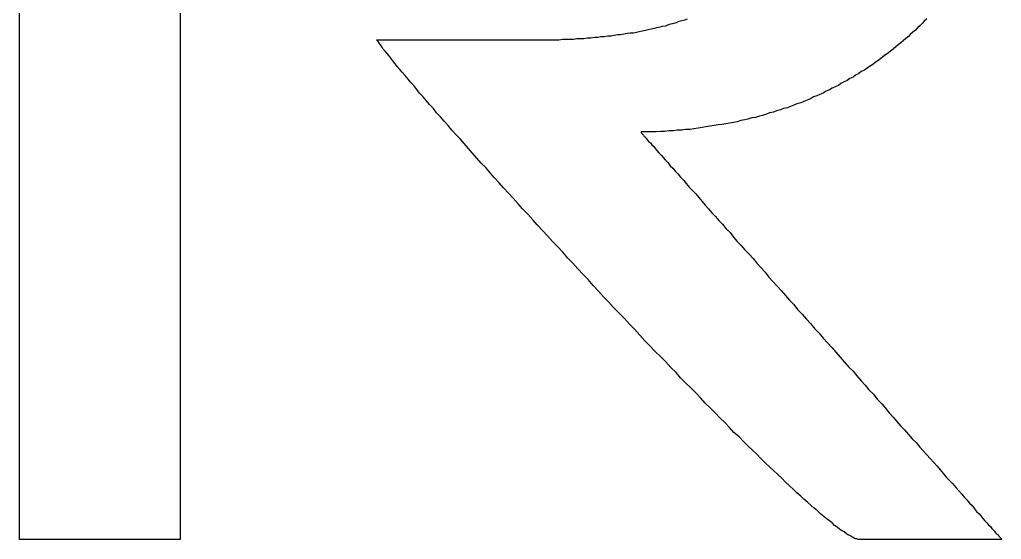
# Model space of a CAD drawing. Extents: x 3196 to 9141, y -1880 to 2325.
# Drawn here: x 8953.03 to 8960.77, y -1226.89 to -1222.79 of the extents above; entities that cross this region are included whole.
import ezdxf

# ---------------------------------------------------------------- set-up
doc = ezdxf.new("R2010")
doc.units = 0
doc.header["$MEASUREMENT"] = 0
doc.layers.add('10', color=10, linetype='CONTINUOUS')

msp = doc.modelspace()

# ---------------------------------------------------------------- linework, layer by layer
at = {"layer": '10', "linetype": 'Continuous'}
for points in [[(8954.295768, -1226.887935), (8954.290768, -1226.887935), (8954.285718, -1226.887935), (8954.280718, -1226.887935), (8954.275668, -1226.887935), (8954.270668, -1226.887935), (8954.265668, -1226.887935), (8954.260618, -1226.887935), (8954.255618, -1226.887935), (8954.250568, -1226.887935), (8954.240518, -1226.887935), (8954.235518, -1226.887935), (8954.230468, -1226.887935), (8954.220468, -1226.887935), (8954.215418, -1226.887935), (8954.205368, -1226.887935), (8954.195318, -1226.887935), (8954.190318, -1226.887935), (8954.180268, -1226.887935), (8954.170218, -1226.887935), (8954.160168, -1226.887935), (8954.150118, -1226.887935), (8954.140118, -1226.887935), (8954.130068, -1226.887935), (8954.120018, -1226.887935), (8954.109968, -1226.887935), (8954.099918, -1226.887935), (8954.084868, -1226.887935), (8954.074818, -1226.887935), (8954.064768, -1226.887935), (8954.049718, -1226.887935), (8954.039668, -1226.887935), (8954.029618, -1226.887935), (8954.014568, -1226.887935), (8954.004518, -1226.887935), (8953.989418, -1226.887935), (8953.974368, -1226.887935), (8953.964318, -1226.887935), (8953.949268, -1226.887935), (8953.934168, -1226.887935), (8953.924168, -1226.887935), (8953.909068, -1226.887935), (8953.894018, -1226.887935), (8953.878968, -1226.887935), (8953.868918, -1226.887935), (8953.853818, -1226.887935), (8953.838768, -1226.887935), (8953.823718, -1226.887935), (8953.808618, -1226.887935), (8953.793568, -1226.887935), (8953.778518, -1226.887935), (8953.763468, -1226.887935), (8953.753418, -1226.887935), (8953.738318, -1226.887935), (8953.723268, -1226.887935), (8953.708218, -1226.887935), (8953.693118, -1226.887935), (8953.678068, -1226.887935), (8953.663018, -1226.887935), (8953.647918, -1226.887935), (8953.632868, -1226.887935), (8953.617818, -1226.887935), (8953.602718, -1226.887935), (8953.587668, -1226.887935), (8953.572618, -1226.887935), (8953.557518, -1226.887935), (8953.542468, -1226.887935), (8953.527418, -1226.887935), (8953.512368, -1226.887935), (8953.502318, -1226.887935), (8953.487218, -1226.887935), (8953.472168, -1226.887935), (8953.457118, -1226.887935), (8953.442018, -1226.887935), (8953.426968, -1226.887935), (8953.416918, -1226.887935), (8953.401868, -1226.887935), (8953.386818, -1226.887935), (8953.376768, -1226.887935), (8953.361668, -1226.887935), (8953.346618, -1226.887935), (8953.336568, -1226.887935), (8953.321518, -1226.887935), (8953.311468, -1226.887935), (8953.296418, -1226.887935), (8953.286368, -1226.887935), (8953.271268, -1226.887935), (8953.261268, -1226.887935), (8953.251218, -1226.887935), (8953.236118, -1226.887935), (8953.226068, -1226.887935), (8953.216068, -1226.887935), (8953.206018, -1226.887935), (8953.195968, -1226.887935), (8953.185918, -1226.887935), (8953.175868, -1226.887935), (8953.165818, -1226.887935), (8953.155768, -1226.887935), (8953.145718, -1226.887935), (8953.135718, -1226.887935), (8953.125668, -1226.887935), (8953.120618, -1226.887935), (8953.110568, -1226.887935), (8953.105568, -1226.887935), (8953.095518, -1226.887935), (8953.090518, -1226.887935), (8953.080468, -1226.887935), (8953.075418, -1226.887935), (8953.070418, -1226.887935), (8953.065368, -1226.887935), (8953.060368, -1226.887935), (8953.055318, -1226.887935), (8953.050318, -1226.887935), (8953.045318, -1226.887935), (8953.040268, -1226.887935), (8953.035268, -1226.887935), (8953.030218, -1226.887935), (8953.030218, -1226.882885), (8953.030218, -1226.877885), (8953.030218, -1226.872835), (8953.030218, -1226.862785), (8953.030218, -1226.847735), (8953.030218, -1226.832685), (8953.030218, -1226.812585), (8953.030218, -1226.792485), (8953.030218, -1226.767385), (8953.030218, -1226.742285), (8953.030218, -1226.712135), (8953.030218, -1226.682035), (8953.030218, -1226.646835), (8953.030218, -1226.611685), (8953.030218, -1226.571535), (8953.030218, -1226.531335), (8953.030218, -1226.491185), (8953.030218, -1226.445985), (8953.030218, -1226.395735), (8953.030218, -1226.345535), (8953.030218, -1226.295335), (8953.030218, -1226.240085), (8953.030218, -1226.184835), (8953.030218, -1226.129585), (8953.030218, -1226.069335), (8953.030218, -1226.009085), (8953.030218, -1225.943785), (8953.030218, -1225.883535), (8953.030218, -1225.813185), (8953.030218, -1225.747935), (8953.030218, -1225.677635), (8953.030218, -1225.607285), (8953.030218, -1225.531985), (8953.030218, -1225.461685), (8953.030218, -1225.386335), (8953.030218, -1225.305985), (8953.030218, -1225.230635), (8953.030218, -1225.150285), (8953.030218, -1225.069935), (8953.030218, -1224.989585), (8953.030218, -1224.904235), (8953.030218, -1224.818835), (8953.030218, -1224.738485), (8953.030218, -1224.648085), (8953.030218, -1224.562735), (8953.030218, -1224.477335), (8953.030218, -1224.386935), (8953.030218, -1224.296585), (8953.030218, -1224.206185), (8953.030218, -1224.115785), (8953.030218, -1224.025385), (8953.030218, -1223.934985), (8953.030218, -1223.839585), (8953.030218, -1223.749185), (8953.030218, -1223.653735), (8953.030218, -1223.558335), (8953.030218, -1223.467935), (8953.030218, -1223.372535), (8953.030218, -1223.277085), (8953.030218, -1223.181685), (8953.030218, -1223.086285), (8953.030218, -1222.990835), (8953.030218, -1222.895435), (8953.030218, -1222.799985), (8953.030218, -1222.704585)], [(8954.295768, -1222.714635), (8954.295768, -1222.794985), (8954.295768, -1222.880335), (8954.295768, -1222.965735), (8954.295768, -1223.056135), (8954.295768, -1223.141485), (8954.295768, -1223.226885), (8954.295768, -1223.312235), (8954.295768, -1223.397635), (8954.295768, -1223.482985), (8954.295768, -1223.568385), (8954.295768, -1223.653735), (8954.295768, -1223.739135), (8954.295768, -1223.824485), (8954.295768, -1223.909885), (8954.295768, -1223.990235), (8954.295768, -1224.075585), (8954.295768, -1224.160985), (8954.295768, -1224.241335), (8954.295768, -1224.326685), (8954.295768, -1224.407035), (8954.295768, -1224.487385), (8954.295768, -1224.567735), (8954.295768, -1224.648085), (8954.295768, -1224.728435), (8954.295768, -1224.808785), (8954.295768, -1224.884135), (8954.295768, -1224.964485), (8954.295768, -1225.039835), (8954.295768, -1225.115135), (8954.295768, -1225.185435), (8954.295768, -1225.260785), (8954.295768, -1225.331085), (8954.295768, -1225.406435), (8954.295768, -1225.471735), (8954.295768, -1225.542035), (8954.295768, -1225.612335), (8954.295768, -1225.677635), (8954.295768, -1225.742885), (8954.295768, -1225.803185), (8954.295768, -1225.868435), (8954.295768, -1225.928735), (8954.295768, -1225.988985), (8954.295768, -1226.044235), (8954.295768, -1226.104485), (8954.295768, -1226.154685), (8954.295768, -1226.209935), (8954.295768, -1226.260185), (8954.295768, -1226.310385), (8954.295768, -1226.360585), (8954.295768, -1226.405785), (8954.295768, -1226.450985), (8954.295768, -1226.491185), (8954.295768, -1226.531335), (8954.295768, -1226.571535), (8954.295768, -1226.606685), (8954.295768, -1226.641835), (8954.295768, -1226.676985), (8954.295768, -1226.707135), (8954.295768, -1226.732235), (8954.295768, -1226.757335), (8954.295768, -1226.782435), (8954.295768, -1226.802535), (8954.295768, -1226.822635), (8954.295768, -1226.837685), (8954.295768, -1226.852785), (8954.295768, -1226.862785), (8954.295768, -1226.872835), (8954.295768, -1226.882885), (8954.295768, -1226.887935)], [(8960.186568, -1222.779935), (8960.166518, -1222.799985), (8960.151418, -1222.815085), (8960.131318, -1222.835185), (8960.116268, -1222.850235), (8960.096168, -1222.870335), (8960.076118, -1222.885385), (8960.056018, -1222.905485), (8960.040968, -1222.920535), (8960.020868, -1222.935585), (8960.000768, -1222.955685), (8959.980668, -1222.970735), (8959.960568, -1222.985835), (8959.940518, -1223.000885), (8959.920418, -1223.020985), (8959.900318, -1223.036035), (8959.880218, -1223.051085), (8959.860168, -1223.066185), (8959.840068, -1223.081235), (8959.819968, -1223.096285), (8959.799868, -1223.111385), (8959.779818, -1223.126435), (8959.759718, -1223.141485), (8959.734618, -1223.156585), (8959.714518, -1223.171635), (8959.694418, -1223.186685), (8959.669318, -1223.196735), (8959.649218, -1223.211835), (8959.624118, -1223.226885), (8959.604018, -1223.241935), (8959.578918, -1223.251985), (8959.558818, -1223.267035), (8959.533718, -1223.277085), (8959.508618, -1223.292185), (8959.488518, -1223.307235), (8959.463418, -1223.317285), (8959.438318, -1223.327335), (8959.418218, -1223.342385), (8959.393118, -1223.352435), (8959.368018, -1223.367485), (8959.342868, -1223.377535), (8959.317768, -1223.387585), (8959.292668, -1223.397635), (8959.267568, -1223.412685), (8959.242468, -1223.422735), (8959.217318, -1223.432785), (8959.192218, -1223.442835), (8959.162118, -1223.452885), (8959.136968, -1223.462935), (8959.111868, -1223.472935), (8959.086768, -1223.482985), (8959.056618, -1223.488035), (8959.031518, -1223.498085), (8959.001368, -1223.508085), (8958.976268, -1223.518135), (8958.946168, -1223.523185), (8958.921018, -1223.533235), (8958.890918, -1223.543285), (8958.865818, -1223.548285), (8958.835668, -1223.558335), (8958.805518, -1223.563335), (8958.775418, -1223.573385), (8958.750268, -1223.578435), (8958.720168, -1223.583435), (8958.690018, -1223.593485), (8958.659918, -1223.598485), (8958.629768, -1223.603535), (8958.599618, -1223.608535), (8958.569518, -1223.613585), (8958.539368, -1223.618585), (8958.509218, -1223.623635), (8958.474068, -1223.628635), (8958.443968, -1223.633635), (8958.413818, -1223.638685), (8958.383668, -1223.643685), (8958.348518, -1223.648735), (8958.318418, -1223.653735), (8958.283268, -1223.653735), (8958.253118, -1223.658785), (8958.217968, -1223.658785), (8958.187818, -1223.663785), (8958.152668, -1223.663785), (8958.117518, -1223.668835), (8958.087368, -1223.668835), (8958.052218, -1223.673835), (8958.017068, -1223.673835), (8957.981918, -1223.673835), (8957.946768, -1223.673835), (8957.931718, -1223.673835), (8957.931718, -1223.678835), (8957.936718, -1223.683885), (8957.941768, -1223.688885), (8957.946768, -1223.693935), (8957.951768, -1223.698935), (8957.956818, -1223.708985), (8957.966868, -1223.714035), (8957.971868, -1223.724035), (8957.981918, -1223.739135), (8957.991968, -1223.749185), (8958.007018, -1223.759185), (8958.017068, -1223.774285), (8958.032168, -1223.789335), (8958.042168, -1223.804385), (8958.057268, -1223.819485), (8958.072318, -1223.839585), (8958.092418, -1223.859635), (8958.107468, -1223.874735), (8958.122518, -1223.894785), (8958.142618, -1223.914885), (8958.162718, -1223.939985), (8958.182818, -1223.960085), (8958.202868, -1223.985185), (8958.222968, -1224.005285), (8958.243068, -1224.030385), (8958.268168, -1224.055485), (8958.288268, -1224.080635), (8958.313368, -1224.110735), (8958.338468, -1224.135835), (8958.363618, -1224.160985), (8958.388718, -1224.191085), (8958.413818, -1224.221235), (8958.438918, -1224.251385), (8958.464018, -1224.281485), (8958.489168, -1224.311635), (8958.519268, -1224.341785), (8958.544368, -1224.371885), (8958.574518, -1224.402035), (8958.604668, -1224.437185), (8958.634768, -1224.467335), (8958.659918, -1224.502485), (8958.690018, -1224.537635), (8958.720168, -1224.567735), (8958.750268, -1224.602885), (8958.785468, -1224.638035), (8958.815568, -1224.673235), (8958.845718, -1224.708385), (8958.875818, -1224.743535), (8958.911018, -1224.778685), (8958.941118, -1224.818835), (8958.971268, -1224.853985), (8959.006418, -1224.889135), (8959.036568, -1224.924335), (8959.071718, -1224.964485), (8959.101818, -1224.999635), (8959.136968, -1225.034785), (8959.167118, -1225.074985), (8959.202268, -1225.110135), (8959.237418, -1225.150285), (8959.267568, -1225.185435), (8959.302718, -1225.225635), (8959.337868, -1225.260785), (8959.368018, -1225.300985), (8959.403168, -1225.336135), (8959.438318, -1225.376285), (8959.468418, -1225.411435), (8959.503568, -1225.451635), (8959.533718, -1225.486785), (8959.568868, -1225.526935), (8959.604018, -1225.562085), (8959.634168, -1225.597285), (8959.669318, -1225.637435), (8959.699468, -1225.672585), (8959.729568, -1225.707735), (8959.764718, -1225.742885), (8959.794868, -1225.783085), (8959.830018, -1225.818235), (8959.860168, -1225.853385), (8959.890268, -1225.888535), (8959.920418, -1225.923685), (8959.950568, -1225.958835), (8959.980668, -1225.993985), (8960.010818, -1226.024135), (8960.040968, -1226.059285), (8960.071068, -1226.094435), (8960.101218, -1226.124585), (8960.131318, -1226.159735), (8960.156468, -1226.189835), (8960.186568, -1226.219985), (8960.211668, -1226.250135), (8960.241818, -1226.280235), (8960.266918, -1226.310385), (8960.292068, -1226.340535), (8960.317168, -1226.370635), (8960.342268, -1226.400785), (8960.367368, -1226.425885), (8960.392468, -1226.450985), (8960.417618, -1226.481135), (8960.437668, -1226.506235), (8960.462768, -1226.531335), (8960.482868, -1226.556485), (8960.502968, -1226.576535), (8960.523068, -1226.601685), (8960.543168, -1226.621735), (8960.563218, -1226.646835), (8960.578318, -1226.666935), (8960.598368, -1226.687035), (8960.613468, -1226.702085), (8960.628518, -1226.722185), (8960.643568, -1226.742285), (8960.658668, -1226.757335), (8960.673718, -1226.772385), (8960.688768, -1226.787485), (8960.698818, -1226.802535), (8960.708868, -1226.812585), (8960.718918, -1226.822635), (8960.728968, -1226.837685), (8960.739018, -1226.847735), (8960.749068, -1226.852785), (8960.754068, -1226.862785), (8960.759068, -1226.867835), (8960.764118, -1226.872835), (8960.769118, -1226.877885), (8960.774168, -1226.882885), (8960.774168, -1226.887935), (8960.769118, -1226.887935), (8960.764118, -1226.887935), (8960.759068, -1226.887935), (8960.754068, -1226.887935), (8960.749068, -1226.887935), (8960.744018, -1226.887935), (8960.739018, -1226.887935), (8960.733968, -1226.887935), (8960.728968, -1226.887935), (8960.723918, -1226.887935), (8960.718918, -1226.887935), (8960.713868, -1226.887935), (8960.703868, -1226.887935), (8960.698818, -1226.887935), (8960.688768, -1226.887935), (8960.683768, -1226.887935), (8960.673718, -1226.887935), (8960.668718, -1226.887935), (8960.658668, -1226.887935), (8960.648618, -1226.887935), (8960.643568, -1226.887935), (8960.633518, -1226.887935), (8960.623518, -1226.887935), (8960.613468, -1226.887935), (8960.603418, -1226.887935), (8960.593368, -1226.887935), (8960.583318, -1226.887935), (8960.573268, -1226.887935), (8960.563218, -1226.887935), (8960.553168, -1226.887935), (8960.543168, -1226.887935), (8960.528068, -1226.887935), (8960.518018, -1226.887935), (8960.507968, -1226.887935), (8960.497968, -1226.887935), (8960.482868, -1226.887935), (8960.472818, -1226.887935), (8960.462768, -1226.887935), (8960.447718, -1226.887935), (8960.437668, -1226.887935), (8960.422618, -1226.887935), (8960.412568, -1226.887935), (8960.397518, -1226.887935), (8960.387468, -1226.887935), (8960.372418, -1226.887935), (8960.362368, -1226.887935), (8960.347268, -1226.887935), (8960.337218, -1226.887935), (8960.322168, -1226.887935), (8960.312118, -1226.887935), (8960.297068, -1226.887935), (8960.282018, -1226.887935), (8960.271968, -1226.887935), (8960.256868, -1226.887935), (8960.246868, -1226.887935), (8960.231768, -1226.887935), (8960.216718, -1226.887935), (8960.206668, -1226.887935), (8960.191618, -1226.887935), (8960.176518, -1226.887935), (8960.166518, -1226.887935), (8960.151418, -1226.887935), (8960.141368, -1226.887935), (8960.126318, -1226.887935), (8960.111268, -1226.887935), (8960.101218, -1226.887935), (8960.086118, -1226.887935), (8960.076118, -1226.887935), (8960.061018, -1226.887935), (8960.045968, -1226.887935), (8960.035918, -1226.887935), (8960.020868, -1226.887935), (8960.010818, -1226.887935), (8960.000768, -1226.887935), (8959.985718, -1226.887935), (8959.975668, -1226.887935), (8959.960568, -1226.887935), (8959.950568, -1226.887935), (8959.940518, -1226.887935), (8959.925418, -1226.887935), (8959.915418, -1226.887935), (8959.905368, -1226.887935), (8959.890268, -1226.887935), (8959.880218, -1226.887935), (8959.870218, -1226.887935), (8959.860168, -1226.887935), (8959.850118, -1226.887935), (8959.840068, -1226.887935), (8959.830018, -1226.887935), (8959.819968, -1226.887935), (8959.809918, -1226.887935), (8959.799868, -1226.887935), (8959.789868, -1226.887935), (8959.779818, -1226.887935), (8959.774768, -1226.887935), (8959.764718, -1226.887935), (8959.754668, -1226.887935), (8959.749668, -1226.887935), (8959.739618, -1226.887935), (8959.734618, -1226.887935), (8959.724568, -1226.887935), (8959.719518, -1226.887935), (8959.714518, -1226.887935), (8959.704468, -1226.887935), (8959.699468, -1226.887935), (8959.694418, -1226.887935), (8959.689418, -1226.887935), (8959.684368, -1226.887935), (8959.679368, -1226.887935), (8959.674318, -1226.887935), (8959.669318, -1226.887935), (8959.664318, -1226.887935), (8959.659268, -1226.887935), (8959.654268, -1226.887935), (8959.649218, -1226.887935), (8959.644218, -1226.887935), (8959.634168, -1226.882885), (8959.624118, -1226.882885), (8959.614068, -1226.877885), (8959.604018, -1226.872835), (8959.593968, -1226.867835), (8959.578918, -1226.857785), (8959.563868, -1226.852785), (8959.548768, -1226.842735), (8959.533718, -1226.827635), (8959.513618, -1226.817585), (8959.498568, -1226.807585), (8959.478468, -1226.792485), (8959.458368, -1226.777435), (8959.438318, -1226.757335), (8959.418218, -1226.742285), (8959.393118, -1226.722185), (8959.373018, -1226.707135), (8959.347918, -1226.687035), (8959.322818, -1226.661935), (8959.297668, -1226.641835), (8959.272568, -1226.621735), (8959.247468, -1226.596635), (8959.217318, -1226.571535), (8959.192218, -1226.546435), (8959.162118, -1226.521285), (8959.131968, -1226.491185), (8959.101818, -1226.466085), (8959.071718, -1226.435935), (8959.041568, -1226.405785), (8959.011418, -1226.375685), (8958.976268, -1226.345535), (8958.946168, -1226.315385), (8958.911018, -1226.285285), (8958.875818, -1226.250135), (8958.845718, -1226.214985), (8958.810568, -1226.184835), (8958.775418, -1226.149685), (8958.740268, -1226.114535), (8958.705068, -1226.079385), (8958.664918, -1226.044235), (8958.629768, -1226.004035), (8958.594618, -1225.968885), (8958.554418, -1225.928735), (8958.519268, -1225.893535), (8958.479118, -1225.853385), (8958.438918, -1225.813185), (8958.403768, -1225.773035), (8958.363618, -1225.732835), (8958.323418, -1225.692685), (8958.283268, -1225.652485), (8958.243068, -1225.612335), (8958.207918, -1225.572135), (8958.167718, -1225.531985), (8958.127568, -1225.486785), (8958.087368, -1225.446585), (8958.042168, -1225.406435), (8958.002018, -1225.361235), (8957.961818, -1225.321035), (8957.921668, -1225.275835), (8957.881468, -1225.230635), (8957.841318, -1225.190485), (8957.801118, -1225.145285), (8957.760968, -1225.105085), (8957.715768, -1225.059885), (8957.675568, -1225.014685), (8957.635418, -1224.974535), (8957.595218, -1224.929335), (8957.555068, -1224.884135), (8957.514868, -1224.838935), (8957.474718, -1224.798785), (8957.434518, -1224.753585), (8957.394368, -1224.708385), (8957.354168, -1224.668185), (8957.314018, -1224.622985), (8957.273818, -1224.577785), (8957.233668, -1224.537635), (8957.193468, -1224.492435), (8957.153318, -1224.452235), (8957.113118, -1224.407035), (8957.077968, -1224.366885), (8957.037768, -1224.321685), (8956.997618, -1224.281485), (8956.962468, -1224.241335), (8956.922268, -1224.196135), (8956.887118, -1224.155935), (8956.846968, -1224.115785), (8956.811818, -1224.075585), (8956.776668, -1224.035435), (8956.741468, -1223.995235), (8956.706318, -1223.955085), (8956.671168, -1223.919935), (8956.636018, -1223.879735), (8956.600868, -1223.839585), (8956.570718, -1223.804385), (8956.535568, -1223.764235), (8956.505468, -1223.729085), (8956.470318, -1223.693935), (8956.440168, -1223.658785), (8956.410018, -1223.623635), (8956.379918, -1223.588485), (8956.349768, -1223.553285), (8956.319618, -1223.523185), (8956.294518, -1223.488035), (8956.264418, -1223.457885), (8956.239268, -1223.427735), (8956.214168, -1223.397635), (8956.184068, -1223.367485), (8956.163968, -1223.337385), (8956.138868, -1223.307235), (8956.113718, -1223.282135), (8956.093668, -1223.256985), (8956.068518, -1223.226885), (8956.048468, -1223.201785), (8956.028368, -1223.181685), (8956.008268, -1223.156585), (8955.993218, -1223.136485), (8955.973118, -1223.111385), (8955.958068, -1223.091285), (8955.942968, -1223.071185), (8955.927918, -1223.051085), (8955.912868, -1223.036035), (8955.897818, -1223.020985), (8955.887768, -1223.000885), (8955.877718, -1222.985835), (8955.867668, -1222.975785), (8955.857618, -1222.960735), (8955.847568, -1222.950685), (8955.847568, -1222.945635), (8955.852618, -1222.945635), (8955.857618, -1222.945635), (8955.862618, -1222.945635), (8955.867668, -1222.945635), (8955.872668, -1222.945635), (8955.877718, -1222.945635), (8955.887768, -1222.945635), (8955.892768, -1222.945635), (8955.897818, -1222.945635), (8955.902818, -1222.945635), (8955.912868, -1222.945635), (8955.917868, -1222.945635), (8955.927918, -1222.945635), (8955.932968, -1222.945635), (8955.942968, -1222.945635), (8955.948018, -1222.945635), (8955.958068, -1222.945635), (8955.968118, -1222.945635), (8955.978168, -1222.945635), (8955.988168, -1222.945635), (8955.998218, -1222.945635), (8956.008268, -1222.945635), (8956.018318, -1222.945635), (8956.028368, -1222.945635), (8956.038418, -1222.945635), (8956.048468, -1222.945635), (8956.063518, -1222.945635), (8956.073568, -1222.945635), (8956.083618, -1222.945635), (8956.098668, -1222.945635), (8956.108718, -1222.945635), (8956.123768, -1222.945635), (8956.133818, -1222.945635), (8956.148918, -1222.945635), (8956.158918, -1222.945635), (8956.174018, -1222.945635), (8956.189068, -1222.945635), (8956.199118, -1222.945635), (8956.214168, -1222.945635), (8956.229268, -1222.945635), (8956.239268, -1222.945635), (8956.254368, -1222.945635), (8956.269418, -1222.945635), (8956.284468, -1222.945635), (8956.299568, -1222.945635), (8956.314618, -1222.945635), (8956.324668, -1222.945635), (8956.339718, -1222.945635), (8956.354818, -1222.945635), (8956.369868, -1222.945635), (8956.384918, -1222.945635), (8956.400018, -1222.945635), (8956.415068, -1222.945635), (8956.430118, -1222.945635), (8956.445168, -1222.945635), (8956.460268, -1222.945635), (8956.475318, -1222.945635), (8956.490368, -1222.945635), (8956.505468, -1222.945635), (8956.520518, -1222.945635), (8956.535568, -1222.945635), (8956.550668, -1222.945635), (8956.560718, -1222.945635), (8956.575768, -1222.945635), (8956.590818, -1222.945635), (8956.605918, -1222.945635), (8956.620968, -1222.945635), (8956.636018, -1222.945635), (8956.651118, -1222.945635), (8956.666168, -1222.945635), (8956.681218, -1222.945635), (8956.691268, -1222.945635), (8956.706318, -1222.945635), (8956.721418, -1222.945635), (8956.736468, -1222.945635), (8956.746518, -1222.945635), (8956.761568, -1222.945635), (8956.776668, -1222.945635), (8956.786668, -1222.945635), (8956.801768, -1222.945635), (8956.816818, -1222.945635), (8956.826868, -1222.945635), (8956.841918, -1222.945635), (8956.851968, -1222.945635), (8956.867018, -1222.945635), (8956.877068, -1222.945635), (8956.887118, -1222.945635), (8956.902218, -1222.945635), (8956.912218, -1222.945635), (8956.922268, -1222.945635), (8956.932318, -1222.945635), (8956.942368, -1222.945635), (8956.952418, -1222.945635), (8956.962468, -1222.945635), (8956.972518, -1222.945635), (8956.982568, -1222.945635), (8956.992568, -1222.945635), (8957.002618, -1222.945635), (8957.012668, -1222.945635), (8957.017718, -1222.945635), (8957.027768, -1222.945635), (8957.032768, -1222.945635), (8957.042818, -1222.945635), (8957.047818, -1222.945635), (8957.057868, -1222.945635), (8957.062918, -1222.945635), (8957.067918, -1222.945635), (8957.072918, -1222.945635), (8957.077968, -1222.945635), (8957.082968, -1222.945635), (8957.088018, -1222.945635), (8957.093018, -1222.945635), (8957.098068, -1222.945635), (8957.103068, -1222.945635), (8957.108118, -1222.945635), (8957.113118, -1222.945635), (8957.133218, -1222.945635), (8957.163318, -1222.945635), (8957.193468, -1222.945635), (8957.223618, -1222.945635), (8957.253718, -1222.945635), (8957.283868, -1222.945635), (8957.314018, -1222.940635), (8957.339118, -1222.940635), (8957.369218, -1222.940635), (8957.399368, -1222.940635), (8957.424468, -1222.935585), (8957.454618, -1222.935585), (8957.479718, -1222.935585), (8957.509868, -1222.930585), (8957.534968, -1222.930585), (8957.565118, -1222.925535), (8957.590218, -1222.925535), (8957.615318, -1222.920535), (8957.640418, -1222.920535), (8957.670568, -1222.915535), (8957.695668, -1222.915535), (8957.720768, -1222.910485), (8957.745868, -1222.905485), (8957.771018, -1222.905485), (8957.796118, -1222.900435), (8957.821218, -1222.895435), (8957.846318, -1222.890385), (8957.871418, -1222.890385), (8957.896568, -1222.885385), (8957.916618, -1222.880335), (8957.941768, -1222.875335), (8957.966868, -1222.870335), (8957.986968, -1222.865285), (8958.012068, -1222.860285), (8958.037168, -1222.855235), (8958.057268, -1222.850235), (8958.082368, -1222.845185), (8958.102468, -1222.840185), (8958.127568, -1222.835185), (8958.147668, -1222.825135), (8958.167718, -1222.820085), (8958.192868, -1222.815085), (8958.212918, -1222.810035), (8958.233018, -1222.799985), (8958.253118, -1222.794985), (8958.278218, -1222.789985), (8958.298318, -1222.779935)]]:
    msp.add_lwpolyline(points, dxfattribs=at)

doc.saveas('drawing.dxf')
